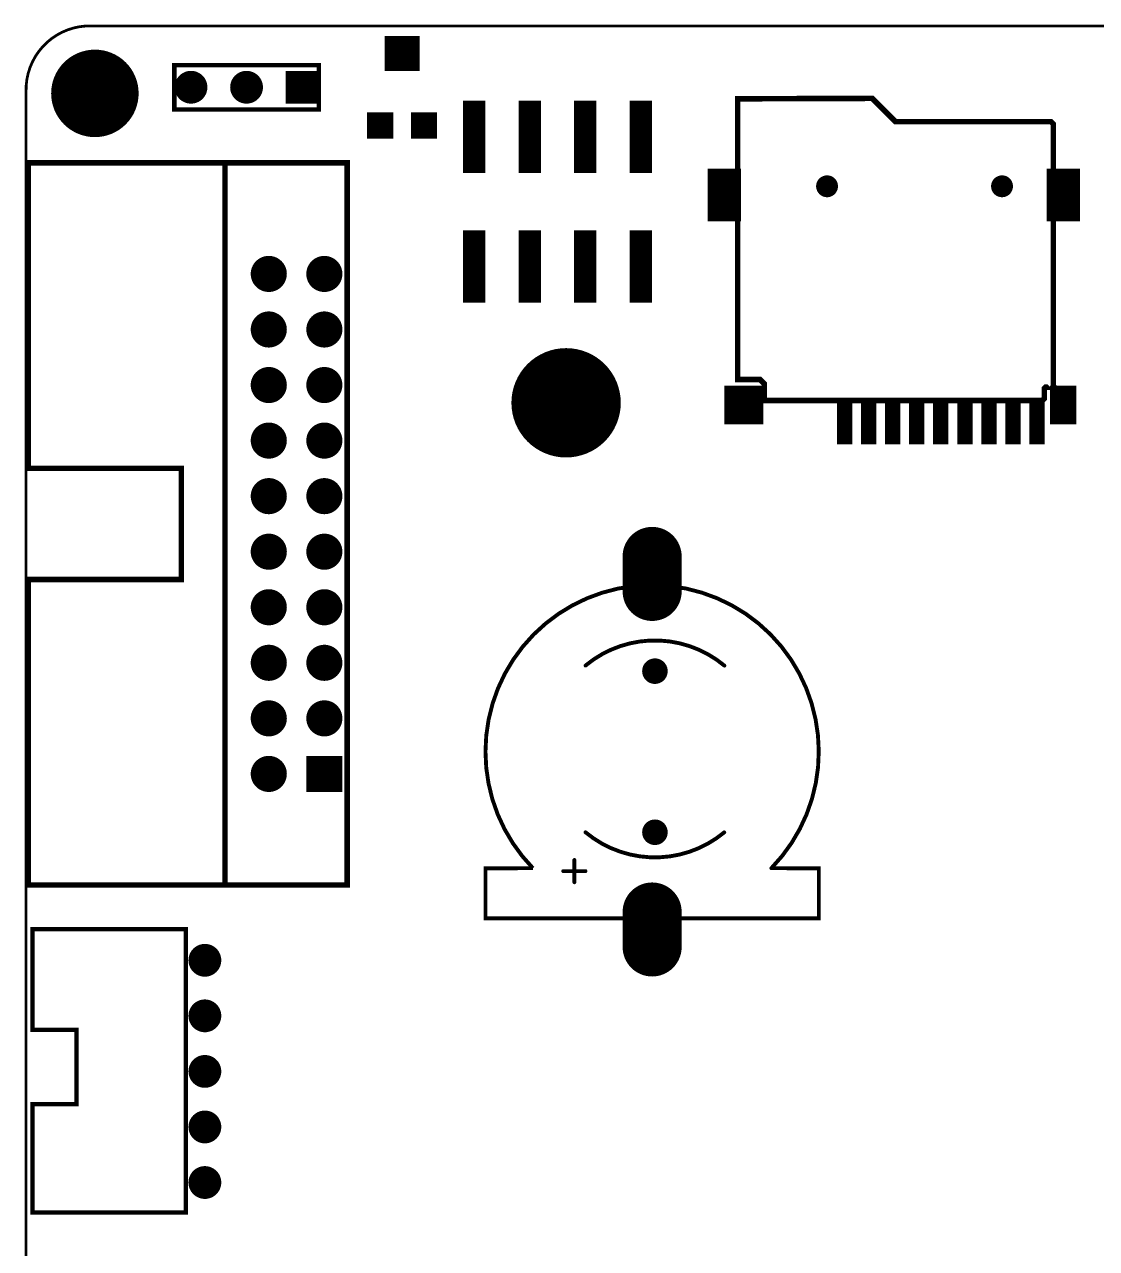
# Model space of a CAD drawing. Header units: millimetres. Extents: x 260 to 357, y 109 to 232.
# Drawn here: x 260.3 to 309.3, y 176.3 to 232.2 of the extents above; entities that cross this region are included whole.
import ezdxf

# ---------------------------------------------------------------- set-up
doc = ezdxf.new("R2010")
doc.units = ezdxf.units.MM
for name, color, linetype in [('BOARD_OUTLINE_00', 183, 'Continuous'), ('DRIL_PLTE_THRU_01', 3, 'Continuous'), ('DRIL_PLTE_THRU_02', 5, 'Continuous'), ('PADS_TOP', 96, 'Continuous'), ('PART_TOP_2DLINE_26', 254, 'Continuous')]:
    doc.layers.add(name, color=color, linetype=linetype)

# ---------------------------------------------------------------- blocks, each defined once
blk = doc.blocks.new('SMOOTH_0$127')
at = {"const_width": 0.0635}
blk.add_lwpolyline([(-0.03175, 0, 1), (0.03175, 0, 1)], format="xyb", close=True, dxfattribs=at)
blk = doc.blocks.new('BOARD_40')
at = {"layer": 'BOARD_OUTLINE_00', "const_width": 0.127}
blk.add_lwpolyline([(8.06, -6.94, -0.431185), (11.06, -3.94), (102.05, -3.94, -0.388879), (105.05, -6.94), (105.05, -122.038, -0.372393), (101.468, -126.811), (13.706, -126.811, -0.504041), (8.06, -122.044)], format="xyb", close=True, dxfattribs=at)
at = {"layer": 'BOARD_OUTLINE_00'}
for p in [(11.06, -3.94), (8.06, -6.94)]:
    blk.add_blockref('SMOOTH_0$127', p, dxfattribs=at)
blk = doc.blocks.new('SMOOTH_0$254')
at = {"const_width": 0.127}
blk.add_lwpolyline([(-0.0635, 0, 1), (0.0635, 0, 1)], format="xyb", close=True, dxfattribs=at)
blk = doc.blocks.new('PART_BODY_TOP_12')
at = {"layer": 'PART_TOP_2DLINE_26', "const_width": 0.254}
blk.add_lwpolyline([(5.08, 3.588), (5.08, -2), (5.08, -11), (-8.89, -11), (-8.89, -4), (-13.97, -4), (-13.97, -11), (-27.94, -11), (-27.94, -2), (-27.94, 3.588)], close=True, dxfattribs=at)
blk.add_lwpolyline([(5.08, -2), (-27.94, -2)], dxfattribs=at)
at = {"layer": 'PART_TOP_2DLINE_26'}
for p in [(5.08, 3.588), (-27.94, -2), (5.08, -2), (5.08, -2)]:
    blk.add_blockref('SMOOTH_0$254', p, dxfattribs=at)
blk = doc.blocks.new('DRIL_HOLE_1$016')
at = {"const_width": 0.508}
blk.add_lwpolyline([(-0.254, 0, 1), (0.254, 0, 1)], format="xyb", close=True, dxfattribs=at)
blk = doc.blocks.new('PAD_19')
at = {"const_width": 1.651}
blk.add_lwpolyline([(-0.8255, 0), (0.8255, 0)], dxfattribs=at)
blk = doc.blocks.new('STK_TOP_19')
at = {"layer": 'DRIL_PLTE_THRU_01'}
blk.add_blockref('DRIL_HOLE_1$016', (0, 0), dxfattribs=at)
at = {"layer": 'DRIL_PLTE_THRU_02'}
blk.add_blockref('DRIL_HOLE_1$016', (0, 0), dxfattribs=at)
at = {"layer": 'PADS_TOP'}
blk.add_blockref('PAD_19', (0, 0), dxfattribs=at)
blk = doc.blocks.new('PAD_20')
at = {"const_width": 0.8255}
blk.add_lwpolyline([(0, -0.41275, 1), (0, 0.41275, 1)], format="xyb", close=True, dxfattribs=at)
blk = doc.blocks.new('STK_TOP_20')
at = {"layer": 'DRIL_PLTE_THRU_01'}
blk.add_blockref('DRIL_HOLE_1$016', (0, 0), dxfattribs=at)
at = {"layer": 'DRIL_PLTE_THRU_02'}
blk.add_blockref('DRIL_HOLE_1$016', (0, 0), dxfattribs=at)
at = {"layer": 'PADS_TOP'}
blk.add_blockref('PAD_20', (0, 0), dxfattribs=at)
blk = doc.blocks.new('SYM_TOP_12')
for name, p in [('PART_BODY_TOP_12', (0, 0)), ('STK_TOP_20', (-22.86, 2.54)), ('STK_TOP_20', (-20.32, 2.54)), ('STK_TOP_20', (-17.78, 2.54)), ('STK_TOP_20', (-15.24, 2.54)), ('STK_TOP_20', (-12.7, 2.54)), ('STK_TOP_20', (-10.16, 2.54)), ('STK_TOP_20', (-7.62, 2.54)), ('STK_TOP_20', (-5.08, 2.54)), ('STK_TOP_20', (-2.54, 2.54)), ('STK_TOP_19', (0, 2.54)), ('STK_TOP_20', (-22.86, 0)), ('STK_TOP_20', (-20.32, 0)), ('STK_TOP_20', (-17.78, 0)), ('STK_TOP_20', (-15.24, 0)), ('STK_TOP_20', (-12.7, 0)), ('STK_TOP_20', (-10.16, 0)), ('STK_TOP_20', (-7.62, 0)), ('STK_TOP_20', (-5.08, 0)), ('STK_TOP_20', (-2.54, 0)), ('STK_TOP_20', (0, 0))]:
    blk.add_blockref(name, p)
blk = doc.blocks.new('PART_TOP_58')
blk.add_blockref('SYM_TOP_12', (0, 0))
blk = doc.blocks.new('SMOOTH_0$1999993333')
at = {"const_width": 0.1}
blk.add_lwpolyline([(-0.05, 0, 1), (0.05, 0, 1)], format="xyb", close=True, dxfattribs=at)
blk = doc.blocks.new('PART_BODY_TOP_21')
at = {"layer": 'PART_TOP_2DLINE_26', "const_width": 0.2}
blk.add_lwpolyline([(-0.762, -1.016), (5.842, -1.016), (5.842, 1.016), (-0.762, 1.016)], close=True, dxfattribs=at)
at = {"layer": 'PART_TOP_2DLINE_26'}
for p in [(-0.762, 1.016), (5.842, 1.016), (-0.762, -1.016), (5.842, -1.016)]:
    blk.add_blockref('SMOOTH_0$1999993333', p, dxfattribs=at)
blk = doc.blocks.new('DRIL_HOLE_0$9000006667')
at = {"const_width": 0.45}
blk.add_lwpolyline([(-0.225, 0, 1), (0.225, 0, 1)], format="xyb", close=True, dxfattribs=at)
blk = doc.blocks.new('PAD_27')
at = {"const_width": 1.5}
blk.add_lwpolyline([(-0.75, 0), (0.75, 0)], dxfattribs=at)
blk = doc.blocks.new('STK_TOP_35')
at = {"layer": 'DRIL_PLTE_THRU_01'}
blk.add_blockref('DRIL_HOLE_0$9000006667', (0, 0), dxfattribs=at)
at = {"layer": 'DRIL_PLTE_THRU_02'}
blk.add_blockref('DRIL_HOLE_0$9000006667', (0, 0), dxfattribs=at)
at = {"layer": 'PADS_TOP'}
blk.add_blockref('PAD_27', (0, 0), dxfattribs=at)
blk = doc.blocks.new('PAD_2')
at = {"const_width": 0.75}
blk.add_lwpolyline([(0, -0.375, 1), (0, 0.375, 1)], format="xyb", close=True, dxfattribs=at)
blk = doc.blocks.new('STK_TOP_34')
at = {"layer": 'DRIL_PLTE_THRU_01'}
blk.add_blockref('DRIL_HOLE_0$9000006667', (0, 0), dxfattribs=at)
at = {"layer": 'DRIL_PLTE_THRU_02'}
blk.add_blockref('DRIL_HOLE_0$9000006667', (0, 0), dxfattribs=at)
at = {"layer": 'PADS_TOP'}
blk.add_blockref('PAD_2', (0, 0), dxfattribs=at)
blk = doc.blocks.new('SYM_TOP_21')
for name, p in [('STK_TOP_35', (0, 0)), ('PART_BODY_TOP_21', (0, 0)), ('STK_TOP_34', (2.54, 0)), ('STK_TOP_34', (5.08, 0))]:
    blk.add_blockref(name, p)
blk = doc.blocks.new('PART_TOP_82')
blk.add_blockref('SYM_TOP_21', (0, 0))
blk = doc.blocks.new('DRIL_HOLE_3')
at = {"const_width": 1.5}
blk.add_lwpolyline([(-0.75, 0, 1), (0.75, 0, 1)], format="xyb", close=True, dxfattribs=at)
blk = doc.blocks.new('PAD_32')
at = {"const_width": 2.5}
blk.add_lwpolyline([(0, -1.25, 1), (0, 1.25, 1)], format="xyb", close=True, dxfattribs=at)
blk = doc.blocks.new('STK_TOP_16')
at = {"layer": 'DRIL_PLTE_THRU_01'}
blk.add_blockref('DRIL_HOLE_3', (0, 0), dxfattribs=at)
at = {"layer": 'DRIL_PLTE_THRU_02'}
blk.add_blockref('DRIL_HOLE_3', (0, 0), dxfattribs=at)
at = {"layer": 'PADS_TOP'}
blk.add_blockref('PAD_32', (0, 0), dxfattribs=at)
blk = doc.blocks.new('SYM_TOP_10')
blk.add_blockref('STK_TOP_16', (0, 0))
blk = doc.blocks.new('PART_TOP_95')
blk.add_blockref('SYM_TOP_10', (0, 0))
blk = doc.blocks.new('DRIL_HOLE_0')
blk.add_lwpolyline([(0, 0, 1), (0, 0, 1)], format="xyb", close=True)
blk = doc.blocks.new('PAD_33')
at = {"const_width": 1.2}
blk.add_lwpolyline([(-0.6, 0), (0.6, 0)], dxfattribs=at)
blk = doc.blocks.new('STK_TOP_29')
at = {"layer": 'DRIL_PLTE_THRU_01'}
blk.add_blockref('DRIL_HOLE_0', (0, 0), dxfattribs=at)
at = {"layer": 'DRIL_PLTE_THRU_02'}
blk.add_blockref('DRIL_HOLE_0', (0, 0), dxfattribs=at)
at = {"layer": 'PADS_TOP'}
blk.add_blockref('PAD_33', (0, 0), dxfattribs=at)
blk = doc.blocks.new('PAD_34')
at = {"const_width": 1.6}
blk.add_lwpolyline([(-0.8, 0), (0.8, 0)], dxfattribs=at)
blk = doc.blocks.new('STK_TOP_30')
at = {"layer": 'DRIL_PLTE_THRU_01'}
blk.add_blockref('DRIL_HOLE_0', (0, 0), dxfattribs=at)
at = {"layer": 'DRIL_PLTE_THRU_02'}
blk.add_blockref('DRIL_HOLE_0', (0, 0), dxfattribs=at)
at = {"layer": 'PADS_TOP'}
blk.add_blockref('PAD_34', (0, 0), dxfattribs=at)
blk = doc.blocks.new('SYM_TOP_19')
for name, p in [('STK_TOP_30', (0.00007, 1.70009)), ('STK_TOP_29', (-1, -1.6)), ('STK_TOP_29', (1, -1.6))]:
    blk.add_blockref(name, p)
blk = doc.blocks.new('PART_TOP_101')
blk.add_blockref('SYM_TOP_19', (0, 0))
blk = doc.blocks.new('PART_BODY_TOP_29')
at = {"layer": 'PART_TOP_2DLINE_26', "const_width": 0.254}
blk.add_lwpolyline([(14.884, -4.4), (14.884, 8.433), (13.868, 8.433), (13.665, 8.636), (13.665, 9.398), (0.965, 9.398), (0.864, 9.296), (0.864, 8.839), (0.813, 8.788), (0.406, 8.788), (0.457, 8.738), (0.457, -3.251), (0.559, -3.353), (7.671, -3.353), (8.738, -4.42)], close=True, dxfattribs=at)
at = {"layer": 'PART_TOP_2DLINE_26'}
for p in [(0.965, 9.398), (13.665, 9.398), (0.864, 9.296), (0.864, 8.839), (0.406, 8.788), (0.457, 8.738), (0.813, 8.788), (13.665, 8.636), (13.868, 8.433), (14.884, 8.433), (0.457, -3.251), (0.559, -3.353), (7.671, -3.353), (8.738, -4.42), (14.884, -4.4)]:
    blk.add_blockref('SMOOTH_0$254', p, dxfattribs=at)
blk = doc.blocks.new('PAD_39')
at = {"const_width": 0.7}
blk.add_lwpolyline([(-1.05, 0), (1.05, 0)], dxfattribs=at)
blk = doc.blocks.new('STK_TOP_121')
at = {"layer": 'DRIL_PLTE_THRU_01'}
blk.add_blockref('DRIL_HOLE_0', (0, 0), dxfattribs=at)
at = {"layer": 'DRIL_PLTE_THRU_02'}
blk.add_blockref('DRIL_HOLE_0', (0, 0), dxfattribs=at)
at = {"layer": 'PADS_TOP', "rotation": 90}
blk.add_blockref('PAD_39', (0, 0), dxfattribs=at)
blk = doc.blocks.new('PAD_40')
at = {"const_width": 1.2}
blk.add_lwpolyline([(-0.889, 0), (0.889, 0)], dxfattribs=at)
blk = doc.blocks.new('STK_TOP_52')
at = {"layer": 'DRIL_PLTE_THRU_01'}
blk.add_blockref('DRIL_HOLE_0', (0, 0), dxfattribs=at)
at = {"layer": 'DRIL_PLTE_THRU_02'}
blk.add_blockref('DRIL_HOLE_0', (0, 0), dxfattribs=at)
at = {"layer": 'PADS_TOP', "rotation": 90}
blk.add_blockref('PAD_40', (0, 0), dxfattribs=at)
blk = doc.blocks.new('PAD_41')
at = {"const_width": 1.524}
blk.add_lwpolyline([(-1.2065, 0), (1.2065, 0)], dxfattribs=at)
blk = doc.blocks.new('STK_TOP_53')
at = {"layer": 'DRIL_PLTE_THRU_01'}
blk.add_blockref('DRIL_HOLE_0', (0, 0), dxfattribs=at)
at = {"layer": 'DRIL_PLTE_THRU_02'}
blk.add_blockref('DRIL_HOLE_0', (0, 0), dxfattribs=at)
at = {"layer": 'PADS_TOP', "rotation": 90}
blk.add_blockref('PAD_41', (0, 0), dxfattribs=at)
blk = doc.blocks.new('PAD_42')
at = {"const_width": 1.778}
blk.add_lwpolyline([(-0.889, 0), (0.889, 0)], dxfattribs=at)
blk = doc.blocks.new('STK_TOP_54')
at = {"layer": 'DRIL_PLTE_THRU_01'}
blk.add_blockref('DRIL_HOLE_0', (0, 0), dxfattribs=at)
at = {"layer": 'DRIL_PLTE_THRU_02'}
blk.add_blockref('DRIL_HOLE_0', (0, 0), dxfattribs=at)
at = {"layer": 'PADS_TOP'}
blk.add_blockref('PAD_42', (0, 0), dxfattribs=at)
blk = doc.blocks.new('DRIL_HOLE_0$999998')
at = {"const_width": 0.5}
blk.add_lwpolyline([(-0.25, 0, 1), (0.25, 0, 1)], format="xyb", close=True, dxfattribs=at)
blk = doc.blocks.new('PAD_3')
at = {"const_width": 0.5}
blk.add_lwpolyline([(0, -0.25, 1), (0, 0.25, 1)], format="xyb", close=True, dxfattribs=at)
blk = doc.blocks.new('STK_TOP_55')
at = {"layer": 'DRIL_PLTE_THRU_01'}
blk.add_blockref('DRIL_HOLE_0$999998', (0, 0), dxfattribs=at)
at = {"layer": 'DRIL_PLTE_THRU_02'}
blk.add_blockref('DRIL_HOLE_0$999998', (0, 0), dxfattribs=at)
at = {"layer": 'PADS_TOP'}
blk.add_blockref('PAD_3', (0, 0), dxfattribs=at)
blk = doc.blocks.new('SYM_TOP_29')
for name, p in [('STK_TOP_121', (1.2, 10.35)), ('STK_TOP_121', (2.3, 10.35)), ('STK_TOP_121', (3.4, 10.35)), ('STK_TOP_121', (4.5, 10.35)), ('STK_TOP_121', (5.6, 10.35)), ('STK_TOP_121', (6.7, 10.35)), ('STK_TOP_121', (7.8, 10.35)), ('STK_TOP_121', (8.9, 10.35)), ('STK_TOP_121', (10, 10.35)), ('STK_TOP_52', (0, 9.6)), ('STK_TOP_54', (14.6, 9.6)), ('PART_BODY_TOP_29', (0, 0)), ('STK_TOP_53', (0, 0)), ('STK_TOP_53', (15.5, 0)), ('STK_TOP_55', (2.8, -0.4)), ('STK_TOP_55', (10.8, -0.4))]:
    blk.add_blockref(name, p)
blk = doc.blocks.new('PART_TOP_104')
blk.add_blockref('SYM_TOP_29', (0, 0))
blk = doc.blocks.new('SMOOTH_0$2')
at = {"const_width": 0.1}
blk.add_lwpolyline([(-0.05, 0, 1), (0.05, 0, 1)], format="xyb", close=True, dxfattribs=at)
blk = doc.blocks.new('PART_BODY_TOP_37')
at = {"layer": 'PART_TOP_2DLINE_26', "const_width": 0.2}
blk.add_lwpolyline([(0.636, -2.794), (0.636, -0.794), (4.036, -0.794), (4.036, -2.794), (8.9916, -2.794), (8.9916, 4.206), (-3.964, 4.206), (-3.964, -2.794), (0.636, -2.794)], dxfattribs=at)
at = {"layer": 'PART_TOP_2DLINE_26'}
for p in [(-3.964, 4.206), (8.9916, 4.206), (0.636, -0.794), (4.036, -0.794), (-3.964, -2.794), (0.636, -2.794), (0.636, -2.794), (4.036, -2.794), (8.9916, -2.794)]:
    blk.add_blockref('SMOOTH_0$2', p, dxfattribs=at)
blk = doc.blocks.new('STK_TOP_163')
at = {"layer": 'DRIL_PLTE_THRU_01'}
blk.add_blockref('DRIL_HOLE_0$9000006667', (0, 0), dxfattribs=at)
at = {"layer": 'DRIL_PLTE_THRU_02'}
blk.add_blockref('DRIL_HOLE_0$9000006667', (0, 0), dxfattribs=at)
at = {"layer": 'PADS_TOP'}
blk.add_blockref('PAD_2', (0, 0), dxfattribs=at)
blk = doc.blocks.new('SYM_TOP_37')
for name, p in [('STK_TOP_163', (-2.54, 5.08)), ('STK_TOP_163', (0, 5.08)), ('STK_TOP_163', (2.54, 5.08)), ('STK_TOP_163', (5.08, 5.08)), ('STK_TOP_163', (7.62, 5.08)), ('PART_BODY_TOP_37', (0, 0))]:
    blk.add_blockref(name, p)
blk = doc.blocks.new('PART_TOP_116')
blk.add_blockref('SYM_TOP_37', (0, 0))
blk = doc.blocks.new('PAD_28')
at = {"const_width": 1.02}
blk.add_lwpolyline([(-1.65, 0), (1.65, 0)], dxfattribs=at)
blk = doc.blocks.new('STK_TOP_18')
at = {"layer": 'DRIL_PLTE_THRU_01'}
blk.add_blockref('DRIL_HOLE_0', (0, 0), dxfattribs=at)
at = {"layer": 'DRIL_PLTE_THRU_02'}
blk.add_blockref('DRIL_HOLE_0', (0, 0), dxfattribs=at)
at = {"layer": 'PADS_TOP'}
blk.add_blockref('PAD_28', (0, 0), dxfattribs=at)
blk = doc.blocks.new('SYM_TOP_8')
for p in [(-2.965, 0.0108), (2.965, 0.0108)]:
    blk.add_blockref('STK_TOP_18', p)
blk = doc.blocks.new('PART_TOP_117')
blk.add_blockref('SYM_TOP_8', (0, 0))
blk = doc.blocks.new('PART_TOP_118')
blk.add_blockref('SYM_TOP_8', (0, 0))
blk = doc.blocks.new('PART_TOP_119')
blk.add_blockref('SYM_TOP_8', (0, 0))
blk = doc.blocks.new('PART_TOP_120')
blk.add_blockref('SYM_TOP_8', (0, 0))
blk = doc.blocks.new('PAD_43')
at = {"const_width": 2}
blk.add_lwpolyline([(0, -1, 1), (0, 1, 1)], format="xyb", close=True, dxfattribs=at)
blk = doc.blocks.new('STK_TOP_15')
at = {"layer": 'DRIL_PLTE_THRU_01'}
blk.add_blockref('DRIL_HOLE_3', (0, 0), dxfattribs=at)
at = {"layer": 'DRIL_PLTE_THRU_02'}
blk.add_blockref('DRIL_HOLE_3', (0, 0), dxfattribs=at)
at = {"layer": 'PADS_TOP'}
blk.add_blockref('PAD_43', (0, 0), dxfattribs=at)
blk = doc.blocks.new('SYM_TOP_9')
blk.add_blockref('STK_TOP_15', (0, 0))
blk = doc.blocks.new('PART_TOP_125')
blk.add_blockref('SYM_TOP_9', (0, 0))
blk = doc.blocks.new('SMOOTH_0$1778')
at = {"const_width": 0.0889}
blk.add_lwpolyline([(-0.04445, 0, 1), (0.04445, 0, 1)], format="xyb", close=True, dxfattribs=at)
blk = doc.blocks.new('PART_BODY_TOP_54')
at = {"layer": 'PART_TOP_2DLINE_26', "const_width": 0.178}
for points in [[(16.972, 6.787, -0.624869), (4.074, 2.169), (4.064, 0), (1.778, 0), (1.778, 7.62), (1.778, 15.24), (4.064, 15.24), (4.074, 13.071, -0.195739), (9.398, 15.24, -0.382363), (16.972, 8.453)], [(5.713, 10.665, 0.361502), (5.71, 4.324)], [(13.335, 4.318, 0.361995), (13.337, 10.665)]]:
    blk.add_lwpolyline(points, format="xyb", dxfattribs=at)
for points in [[(3.937, 10.668), (3.937, 11.684)], [(4.445, 11.176), (3.429, 11.176)]]:
    blk.add_lwpolyline(points, dxfattribs=at)
at = {"layer": 'PART_TOP_2DLINE_26'}
for p in [(3.937, 11.684), (3.429, 11.176), (4.445, 11.176), (3.937, 10.668), (5.713, 10.665), (13.337, 10.665), (1.778, 7.62), (16.972, 6.787), (5.71, 4.324), (13.335, 4.318), (4.074, 2.169), (1.778, 0), (4.064, 0)]:
    blk.add_blockref('SMOOTH_0$1778', p, dxfattribs=at)
blk = doc.blocks.new('DRIL_HOLE_1$1684')
at = {"const_width": 0.5842}
blk.add_lwpolyline([(-0.2921, 0, 1), (0.2921, 0, 1)], format="xyb", close=True, dxfattribs=at)
blk = doc.blocks.new('PAD_45')
at = {"const_width": 0.5842}
blk.add_lwpolyline([(0, -0.2921, 1), (0, 0.2921, 1)], format="xyb", close=True, dxfattribs=at)
blk = doc.blocks.new('STK_TOP_8')
at = {"layer": 'DRIL_PLTE_THRU_01'}
blk.add_blockref('DRIL_HOLE_1$1684', (0, 0), dxfattribs=at)
at = {"layer": 'DRIL_PLTE_THRU_02'}
blk.add_blockref('DRIL_HOLE_1$1684', (0, 0), dxfattribs=at)
at = {"layer": 'PADS_TOP'}
blk.add_blockref('PAD_45', (0, 0), dxfattribs=at)
blk = doc.blocks.new('PAD_46')
at = {"const_width": 1.35}
blk.add_lwpolyline([(-0.8, -0.675), (0.8, -0.675, 1), (0.8, 0.675), (-0.8, 0.675, 1)], format="xyb", close=True, dxfattribs=at)
blk = doc.blocks.new('STK_TOP_7')
at = {"layer": 'DRIL_PLTE_THRU_01'}
blk.add_blockref('DRIL_HOLE_0', (0, 0), dxfattribs=at)
at = {"layer": 'DRIL_PLTE_THRU_02'}
blk.add_blockref('DRIL_HOLE_0', (0, 0), dxfattribs=at)
at = {"layer": 'PADS_TOP'}
blk.add_blockref('PAD_46', (0, 0), dxfattribs=at)
blk = doc.blocks.new('SYM_TOP_40')
for name, p in [('PART_BODY_TOP_54', (0, 0)), ('STK_TOP_7', (1.27, 7.62)), ('STK_TOP_7', (17.526, 7.62)), ('STK_TOP_8', (5.715, 7.493)), ('STK_TOP_8', (13.081, 7.493))]:
    blk.add_blockref(name, p)
blk = doc.blocks.new('PART_TOP_127')
blk.add_blockref('SYM_TOP_40', (0, 0))

msp = doc.modelspace()

# ---------------------------------------------------------------- block references
for name, p in [('BOARD_40', (252.283, 236.116)), ('PART_TOP_101', (277.535, 229.218)), ('PART_TOP_125', (263.489, 229.091)), ('PART_TOP_95', (285.031, 214.944))]:
    msp.add_blockref(name, p)
for name, p, rotation in [('PART_TOP_82', (272.963, 229.371), 180), ('PART_TOP_117', (280.837, 224.138), 90), ('PART_TOP_118', (283.377, 224.138), 90), ('PART_TOP_119', (285.917, 224.138), 90), ('PART_TOP_120', (288.457, 224.138), 90), ('PART_TOP_104', (307.761, 224.443), 180), ('PART_TOP_58', (271.439, 197.976), 270), ('PART_TOP_127', (296.585, 189.594), 90), ('PART_TOP_116', (263.437, 186.915), 270)]:
    msp.add_blockref(name, p, dxfattribs=dict(rotation=rotation))

doc.saveas('drawing.dxf')
